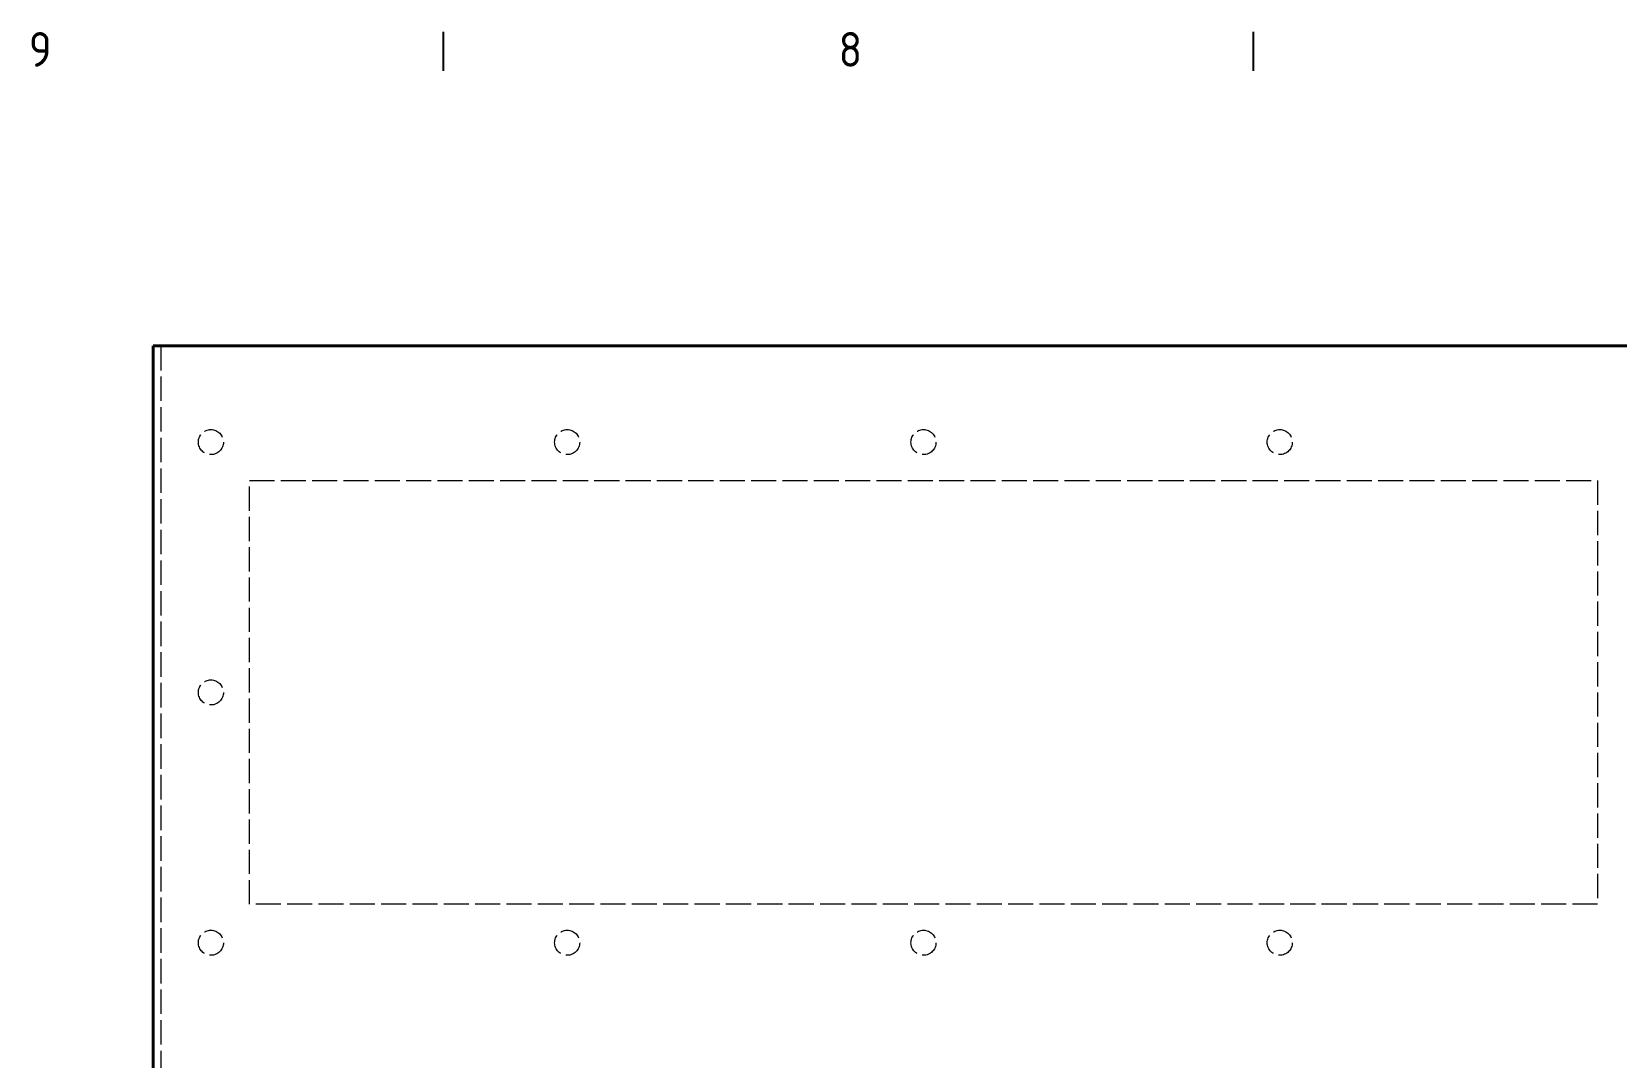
# Model space of a CAD drawing. Header units: millimetres. Extents: x 0 to 2523, y 0 to 1782.
# Drawn here: x 734.1 to 1145.5, y 1465.9 to 1732.2 of the extents above; entities that cross this region are included whole.
import ezdxf

# ---------------------------------------------------------------- set-up
doc = ezdxf.new("R2010")
doc.units = ezdxf.units.MM
doc.header["$LTSCALE"] = 3
doc.linetypes.add('DASHED', pattern=[0.2067, 0.1654, -0.0413])
doc.layers.get('0').update_dxf_attribs({"color": 3, "lineweight": 25})
for name, color, linetype, lineweight in [('가려진 것(ISO)', 2, 'DASHED', 18), ('가시적인 것(ISO)', 3, 'Continuous', 40), ('경계(ISO)', 7, 'Continuous', 25)]:
    doc.layers.add(name, color=color, linetype=linetype, lineweight=lineweight)
doc.styles.add('문자 텍스트_PSTEK_POSCO', font='isocp.shx')

# ---------------------------------------------------------------- blocks, each defined once
blk = doc.blocks.new('경계 Default Border')
at = {"layer": '경계(ISO)'}
for p, q in [((280.33, 574), (280.33, 577.4)), ((350.42, 574), (350.42, 577.4))]:
    blk.add_line(p, q, dxfattribs=at)
at = {"layer": '경계(ISO)', "color": 2, "char_height": 3, "attachment_point": 7, "style": '문자 텍스트_PSTEK_POSCO'}
for s, insert in [('9', (244.44, 574.37)), ('8', (314.52, 574.37))]:
    blk.add_mtext(s, dxfattribs=dict(at, insert=insert))

msp = doc.modelspace()

# ---------------------------------------------------------------- linework, layer by layer
at = {"layer": '가려진 것(ISO)', "ltscale": 12.833952}
msp.add_line((767.5837, 1650.638), (767.5837, 1459.638), dxfattribs=at)
at = {"layer": '가려진 것(ISO)', "ltscale": 12.670768}
for p, q in [((790.5837, 1505.638), (790.5837, 1615.638)), ((1140.5837, 1615.638), (1140.5837, 1505.638))]:
    msp.add_line(p, q, dxfattribs=at)
at = {"layer": '가려진 것(ISO)', "ltscale": 13.126165}
for p, q in [((790.5837, 1615.638), (1140.5837, 1615.638)), ((1140.5837, 1505.638), (790.5837, 1505.638))]:
    msp.add_line(p, q, dxfattribs=at)
at = {"layer": '가려진 것(ISO)', "ltscale": 10.976913}
for centre in [(780.5837, 1625.638), (873.0837, 1625.638), (965.5837, 1625.638), (1058.0837, 1625.638), (780.5837, 1560.638), (780.5837, 1495.638), (873.0837, 1495.638), (965.5837, 1495.638), (1058.0837, 1495.638)]:
    msp.add_circle(centre, 3.25, dxfattribs=at)
at = {"layer": '가시적인 것(ISO)'}
for p, q in [((1165.5837, 1650.638), (765.5837, 1650.638)), ((765.5837, 1650.638), (765.5837, 1457.638))]:
    msp.add_line(p, q, dxfattribs=at)

# ---------------------------------------------------------------- block references
at = {"xscale": 3, "yscale": 3, "zscale": 3}
msp.add_blockref('경계 Default Border', (0, 0), dxfattribs=at)

doc.saveas('drawing.dxf')
